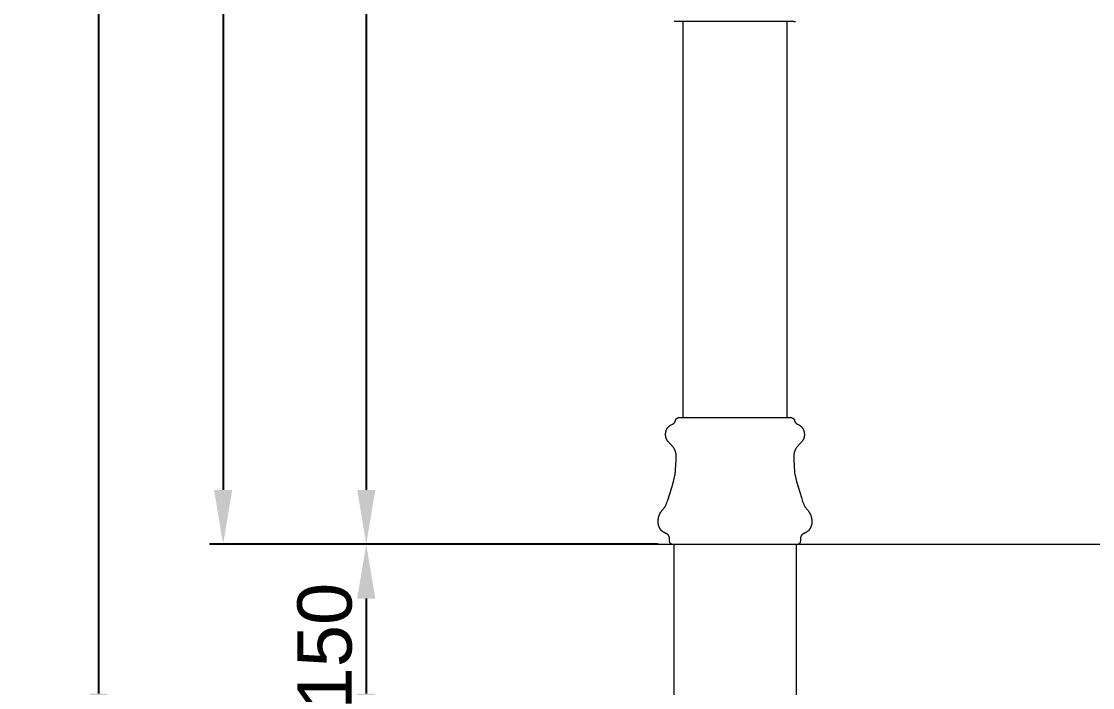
# Model space of a CAD drawing. Header units: millimetres. Extents: x -124 to 15640, y 659 to 4121.
# Drawn here: x -124 to 665, y 2131 to 2622 of the extents above; entities that cross this region are included whole.
import ezdxf

# ---------------------------------------------------------------- set-up
doc = ezdxf.new("R2010")
doc.units = ezdxf.units.MM
doc.layers.add('ZANO_O', color=10, linetype='Continuous', lineweight=0)
doc.layers.add('ZANO_R', color=7, linetype='Continuous', lineweight=0)
doc.styles.add('Arial', font='arial.ttf')
doc.styles.get("Standard").update_dxf_attribs({"font": 'ARIALUNI.TTF'})
doc.dimstyles.new('pl i ang', dxfattribs={"dimtxt": 50, "dimasz": 50, "dimexe": 1.25, "dimexo": 0.625, "dimgap": 10, "dimtad": 1, "dimtoh": 1, "dimtxsty": 'Standard', "dimcen": 2.5, "dimclrd": 1, "dimclre": 1, "dimclrt": 1, "dimadec": 0, "dimazin": 0, "dimtfac": 1, "dimtmove": 0, "dimatfit": 3, "dimfxl": 1, "dimarcsym": 1})

# ---------------------------------------------------------------- blocks, each defined once
blk = doc.blocks.new('*D452')
at = {"layer": 'ZANO_R', "color": 1, "lineweight": -2}
for p, q in [((387.78, 4120.6), (-77.3, 4120.6)), ((-67.3, 4080.6), (-67.3, 2126.6)), ((266.27, 2086.6), (-77.3, 2086.6))]:
    blk.add_line(p, q, dxfattribs=at)
at = {"layer": 'ZANO_R', "color": 1}
for points in [[(-60.64, 4080.6), (-73.97, 4080.6), (-67.3, 4120.6)], [(-73.97, 2126.6), (-60.64, 2126.6), (-67.3, 2086.6)]]:
    blk.add_solid(points, dxfattribs=at)
at = {"layer": 'ZANO_R', "color": 1, "insert": (-97.74, 3103.6), "char_height": 40, "attachment_point": 5, "rotation": 90, "style": 'Arial'}
blk.add_mtext('2034', dxfattribs=at)
blk = doc.blocks.new('*D453')
at = {"layer": 'ZANO_R', "color": 1, "lineweight": -2}
for p, q in [((387.78, 4120.6), (14.49, 4120.6)), ((24.49, 4080.6), (24.49, 2276.6)), ((155.51, 2236.6), (14.49, 2236.6))]:
    blk.add_line(p, q, dxfattribs=at)
at = {"layer": 'ZANO_R', "color": 1}
for points in [[(31.15, 4080.6), (17.82, 4080.6), (24.49, 4120.6)], [(17.82, 2276.6), (31.15, 2276.6), (24.49, 2236.6)]]:
    blk.add_solid(points, dxfattribs=at)
at = {"layer": 'ZANO_R', "color": 1, "insert": (-5.94, 3178.6), "char_height": 40, "attachment_point": 5, "rotation": 90, "style": 'Arial'}
blk.add_mtext('1884', dxfattribs=at)
blk = doc.blocks.new('*D464')
at = {"layer": 'ZANO_R', "color": 1, "lineweight": -2}
for p, q in [((191.29, 3439.6), (119.85, 3439.6)), ((129.85, 3399.6), (129.85, 2276.6)), ((344.84, 2236.6), (119.85, 2236.6))]:
    blk.add_line(p, q, dxfattribs=at)
at = {"layer": 'ZANO_R', "color": 1}
for points in [[(136.51, 3399.6), (123.18, 3399.6), (129.85, 3439.6)], [(123.18, 2276.6), (136.51, 2276.6), (129.85, 2236.6)]]:
    blk.add_solid(points, dxfattribs=at)
at = {"layer": 'ZANO_R', "color": 1, "insert": (99.41, 2838.1), "char_height": 40, "attachment_point": 5, "rotation": 90, "style": 'Arial'}
blk.add_mtext('1203', dxfattribs=at)
blk = doc.blocks.new('*D482')
at = {"layer": 'ZANO_O', "color": 1, "lineweight": -2}
for p, q in [((119.85, 2236.6), (119.85, 2236.6)), ((129.85, 2196.6), (129.85, 2126.6)), ((34.49, 2086.6), (139.85, 2086.6))]:
    blk.add_line(p, q, dxfattribs=at)
at = {"layer": 'ZANO_O', "color": 1}
for points in [[(136.51, 2196.6), (123.18, 2196.6), (129.85, 2236.6)], [(123.18, 2126.6), (136.51, 2126.6), (129.85, 2086.6)]]:
    blk.add_solid(points, dxfattribs=at)
at = {"layer": 'ZANO_O', "color": 1, "insert": (99.42, 2161.6), "char_height": 40, "attachment_point": 5, "rotation": 90, "style": 'Arial'}
blk.add_mtext('150', dxfattribs=at)

msp = doc.modelspace()

# ---------------------------------------------------------------- linework, layer by layer
at = {"layer": 'ZANO_R'}
for p, q in [((444.63, 2621.6), (356.62, 2621.6)), ((363.24, 2329.6), (363.24, 2621.6)), ((439.34, 2621.6), (439.34, 2329.6)), ((444.63, 2621.6), (445.95, 2621.6)), ((356.68, 2326.08), (356.71, 2326.13)), ((356.71, 2326.13), (356.74, 2326.18)), ((356.74, 2326.18), (356.77, 2326.22)), ((356.77, 2326.22), (356.8, 2326.27)), ((356.8, 2326.27), (356.83, 2326.32)), ((356.83, 2326.32), (356.86, 2326.37)), ((356.86, 2326.37), (356.89, 2326.42)), ((356.89, 2326.42), (356.91, 2326.48)), ((356.91, 2326.48), (356.94, 2326.53)), ((356.94, 2326.53), (356.97, 2326.59)), ((356.97, 2326.59), (357.01, 2326.71)), ((357.01, 2326.71), (357.06, 2326.82)), ((357.06, 2326.82), (357.15, 2327.06)), ((357.15, 2327.06), (357.4, 2327.78)), ((357.4, 2327.78), (357.44, 2327.91)), ((357.44, 2327.91), (357.49, 2328.03)), ((357.49, 2328.03), (357.54, 2328.15)), ((357.54, 2328.15), (357.6, 2328.27)), ((357.6, 2328.27), (357.63, 2328.33)), ((357.63, 2328.33), (357.66, 2328.39)), ((357.66, 2328.39), (357.69, 2328.44)), ((357.69, 2328.44), (357.72, 2328.5)), ((357.72, 2328.5), (357.75, 2328.56)), ((357.75, 2328.56), (357.79, 2328.61)), ((357.79, 2328.61), (357.82, 2328.67)), ((357.82, 2328.67), (357.86, 2328.72)), ((357.86, 2328.72), (357.9, 2328.77)), ((357.9, 2328.77), (357.94, 2328.82)), ((357.94, 2328.82), (357.98, 2328.87)), ((357.98, 2328.87), (358.02, 2328.92)), ((358.02, 2328.92), (358.06, 2328.97)), ((358.06, 2328.97), (358.11, 2329.02)), ((358.11, 2329.02), (358.16, 2329.06)), ((358.16, 2329.06), (358.21, 2329.11)), ((358.21, 2329.11), (358.26, 2329.15)), ((358.26, 2329.15), (358.31, 2329.19)), ((358.31, 2329.19), (358.37, 2329.23)), ((358.37, 2329.23), (358.4, 2329.25)), ((358.4, 2329.25), (358.43, 2329.27)), ((358.43, 2329.27), (358.46, 2329.29)), ((358.46, 2329.29), (358.49, 2329.31)), ((358.49, 2329.31), (358.52, 2329.32)), ((358.52, 2329.32), (358.55, 2329.34)), ((358.55, 2329.34), (358.58, 2329.36)), ((358.58, 2329.36), (358.61, 2329.38)), ((358.61, 2329.38), (358.68, 2329.41)), ((358.68, 2329.41), (358.75, 2329.44)), ((358.75, 2329.44), (358.82, 2329.47)), ((358.82, 2329.47), (358.89, 2329.49)), ((358.89, 2329.49), (358.97, 2329.52)), ((358.97, 2329.52), (359.04, 2329.54)), ((359.04, 2329.54), (359.13, 2329.56)), ((359.13, 2329.56), (359.21, 2329.58)), ((359.21, 2329.58), (359.3, 2329.6)), ((359.31, 2329.6), (359.3, 2329.6)), ((359.3, 2329.6), (359.3, 2329.6)), ((359.3, 2329.6), (359.3, 2329.6)), ((359.37, 2329.6), (359.31, 2329.6)), ((359.62, 2329.6), (359.37, 2329.6)), ((360.62, 2329.6), (359.62, 2329.6)), ((364.45, 2329.6), (360.62, 2329.6)), ((376.94, 2329.6), (364.45, 2329.6)), ((403.13, 2329.6), (376.94, 2329.6)), ((443.28, 2329.6), (403.13, 2329.6)), ((443.28, 2329.6), (443.37, 2329.58)), ((443.37, 2329.58), (443.45, 2329.56)), ((443.45, 2329.56), (443.53, 2329.54)), ((443.53, 2329.54), (443.61, 2329.52)), ((443.61, 2329.52), (443.68, 2329.49)), ((443.68, 2329.49), (443.76, 2329.47)), ((443.76, 2329.47), (443.83, 2329.44)), ((443.83, 2329.44), (443.9, 2329.41)), ((443.9, 2329.41), (443.96, 2329.38)), ((443.96, 2329.38), (444, 2329.36)), ((444, 2329.36), (444.03, 2329.34)), ((444.03, 2329.34), (444.06, 2329.32)), ((444.06, 2329.32), (444.09, 2329.31)), ((444.09, 2329.31), (444.12, 2329.29)), ((444.12, 2329.29), (444.15, 2329.27)), ((444.15, 2329.27), (444.18, 2329.25)), ((444.18, 2329.25), (444.21, 2329.23)), ((444.21, 2329.23), (444.26, 2329.19)), ((444.26, 2329.19), (444.32, 2329.15)), ((444.32, 2329.15), (444.37, 2329.11)), ((444.37, 2329.11), (444.42, 2329.06)), ((444.42, 2329.06), (444.46, 2329.02)), ((444.46, 2329.02), (444.51, 2328.97)), ((444.51, 2328.97), (444.56, 2328.92)), ((444.56, 2328.92), (444.6, 2328.87)), ((444.6, 2328.87), (444.64, 2328.82)), ((444.64, 2328.82), (444.68, 2328.77)), ((444.68, 2328.77), (444.72, 2328.72)), ((444.72, 2328.72), (444.75, 2328.67)), ((444.75, 2328.67), (444.79, 2328.61)), ((444.79, 2328.61), (444.82, 2328.56)), ((444.82, 2328.56), (444.86, 2328.5)), ((444.86, 2328.5), (444.89, 2328.44)), ((444.89, 2328.44), (444.92, 2328.39)), ((444.92, 2328.39), (444.95, 2328.33)), ((444.95, 2328.33), (444.98, 2328.27)), ((444.98, 2328.27), (445.03, 2328.15)), ((445.03, 2328.15), (445.08, 2328.03)), ((445.08, 2328.03), (445.13, 2327.91)), ((445.13, 2327.91), (445.18, 2327.78)), ((445.18, 2327.78), (445.43, 2327.06)), ((445.43, 2327.06), (445.51, 2326.82)), ((445.51, 2326.82), (445.56, 2326.71)), ((445.56, 2326.71), (445.61, 2326.59)), ((445.61, 2326.59), (445.64, 2326.53)), ((445.64, 2326.53), (445.66, 2326.48)), ((445.66, 2326.48), (445.69, 2326.42)), ((445.69, 2326.42), (445.72, 2326.37)), ((445.72, 2326.37), (445.75, 2326.32)), ((445.75, 2326.32), (445.77, 2326.27)), ((445.77, 2326.27), (445.8, 2326.22)), ((445.8, 2326.22), (445.84, 2326.18)), ((445.84, 2326.18), (445.87, 2326.13)), ((445.87, 2326.13), (445.9, 2326.08)), ((350.22, 2317.99), (350.24, 2318.3)), ((350.24, 2318.3), (350.28, 2318.61)), ((350.28, 2318.61), (350.32, 2318.92)), ((350.32, 2318.92), (350.37, 2319.23)), ((350.37, 2319.23), (350.44, 2319.53)), ((350.44, 2319.53), (350.51, 2319.83)), ((350.51, 2319.83), (350.55, 2319.98)), ((350.55, 2319.98), (350.6, 2320.13)), ((350.6, 2320.13), (350.64, 2320.28)), ((350.64, 2320.28), (350.69, 2320.43)), ((350.69, 2320.43), (350.74, 2320.57)), ((350.74, 2320.57), (350.8, 2320.72)), ((350.8, 2320.72), (350.85, 2320.86)), ((350.85, 2320.86), (350.91, 2321)), ((350.91, 2321), (350.98, 2321.14)), ((350.98, 2321.14), (351.04, 2321.28)), ((351.04, 2321.28), (351.11, 2321.42)), ((351.11, 2321.42), (351.18, 2321.56)), ((351.18, 2321.56), (351.25, 2321.69)), ((351.25, 2321.69), (351.32, 2321.82)), ((351.32, 2321.82), (351.4, 2321.95)), ((351.4, 2321.95), (351.48, 2322.08)), ((351.48, 2322.08), (351.57, 2322.21)), ((351.57, 2322.21), (351.65, 2322.33)), ((351.65, 2322.33), (351.74, 2322.45)), ((351.74, 2322.45), (351.83, 2322.57)), ((351.83, 2322.57), (351.93, 2322.69)), ((351.93, 2322.69), (352.02, 2322.8)), ((352.02, 2322.8), (352.12, 2322.92)), ((352.12, 2322.92), (352.22, 2323.03)), ((352.22, 2323.03), (352.33, 2323.13)), ((352.33, 2323.13), (352.43, 2323.24)), ((352.43, 2323.24), (352.54, 2323.34)), ((352.54, 2323.34), (352.66, 2323.44)), ((352.66, 2323.44), (352.8, 2323.56)), ((352.8, 2323.56), (352.95, 2323.67)), ((352.95, 2323.67), (353.11, 2323.78)), ((353.11, 2323.78), (353.26, 2323.89)), ((353.26, 2323.89), (353.42, 2323.99)), ((353.42, 2323.99), (353.58, 2324.09)), ((353.58, 2324.09), (353.74, 2324.18)), ((353.74, 2324.18), (353.91, 2324.28)), ((353.91, 2324.28), (354.31, 2324.48)), ((354.31, 2324.48), (355.2, 2324.94)), ((355.2, 2324.94), (355.41, 2325.05)), ((355.41, 2325.05), (355.59, 2325.15)), ((355.59, 2325.15), (355.69, 2325.21)), ((355.69, 2325.21), (355.79, 2325.27)), ((355.79, 2325.27), (355.88, 2325.34)), ((355.88, 2325.34), (355.97, 2325.4)), ((355.97, 2325.4), (356.06, 2325.46)), ((356.06, 2325.46), (356.14, 2325.53)), ((356.14, 2325.53), (356.23, 2325.6)), ((356.23, 2325.6), (356.31, 2325.68)), ((356.31, 2325.68), (356.35, 2325.71)), ((356.35, 2325.71), (356.39, 2325.75)), ((356.39, 2325.75), (356.43, 2325.79)), ((356.43, 2325.79), (356.46, 2325.83)), ((356.46, 2325.83), (356.5, 2325.87)), ((356.5, 2325.87), (356.54, 2325.91)), ((356.54, 2325.91), (356.57, 2325.95)), ((356.57, 2325.95), (356.61, 2326)), ((356.61, 2326), (356.64, 2326.04)), ((356.64, 2326.04), (356.68, 2326.08)), ((445.9, 2326.08), (445.93, 2326.04)), ((445.93, 2326.04), (445.97, 2326)), ((445.97, 2326), (446, 2325.95)), ((446, 2325.95), (446.04, 2325.91)), ((446.04, 2325.91), (446.07, 2325.87)), ((446.07, 2325.87), (446.11, 2325.83)), ((446.11, 2325.83), (446.15, 2325.79)), ((446.15, 2325.79), (446.19, 2325.75)), ((446.19, 2325.75), (446.23, 2325.71)), ((446.23, 2325.71), (446.27, 2325.68)), ((446.27, 2325.68), (446.35, 2325.6)), ((446.35, 2325.6), (446.43, 2325.53)), ((446.43, 2325.53), (446.52, 2325.46)), ((446.52, 2325.46), (446.61, 2325.4)), ((446.61, 2325.4), (446.7, 2325.34)), ((446.7, 2325.34), (446.79, 2325.27)), ((446.79, 2325.27), (446.88, 2325.21)), ((446.88, 2325.21), (446.98, 2325.15)), ((446.98, 2325.15), (447.17, 2325.05)), ((447.17, 2325.05), (447.38, 2324.94)), ((447.38, 2324.94), (448.27, 2324.48)), ((448.27, 2324.48), (448.67, 2324.28)), ((448.67, 2324.28), (448.83, 2324.18)), ((448.83, 2324.18), (448.99, 2324.09)), ((448.99, 2324.09), (449.15, 2323.99)), ((449.15, 2323.99), (449.31, 2323.89)), ((449.31, 2323.89), (449.47, 2323.78)), ((449.47, 2323.78), (449.62, 2323.67)), ((449.62, 2323.67), (449.77, 2323.56)), ((449.77, 2323.56), (449.92, 2323.44)), ((449.92, 2323.44), (450.03, 2323.34)), ((450.03, 2323.34), (450.14, 2323.24)), ((450.14, 2323.24), (450.25, 2323.13)), ((450.25, 2323.13), (450.35, 2323.03)), ((450.35, 2323.03), (450.45, 2322.92)), ((450.45, 2322.92), (450.55, 2322.8)), ((450.55, 2322.8), (450.65, 2322.69)), ((450.65, 2322.69), (450.74, 2322.57)), ((450.74, 2322.57), (450.83, 2322.45)), ((450.83, 2322.45), (450.92, 2322.33)), ((450.92, 2322.33), (451.01, 2322.21)), ((451.01, 2322.21), (451.09, 2322.08)), ((451.09, 2322.08), (451.17, 2321.95)), ((451.17, 2321.95), (451.25, 2321.82)), ((451.25, 2321.82), (451.33, 2321.69)), ((451.33, 2321.69), (451.4, 2321.56)), ((451.4, 2321.56), (451.47, 2321.42)), ((451.47, 2321.42), (451.53, 2321.28)), ((451.53, 2321.28), (451.6, 2321.14)), ((451.6, 2321.14), (451.66, 2321)), ((451.66, 2321), (451.72, 2320.86)), ((451.72, 2320.86), (451.78, 2320.72)), ((451.78, 2320.72), (451.83, 2320.57)), ((451.83, 2320.57), (451.88, 2320.43)), ((451.88, 2320.43), (451.93, 2320.28)), ((451.93, 2320.28), (451.98, 2320.13)), ((451.98, 2320.13), (452.02, 2319.98)), ((452.02, 2319.98), (452.06, 2319.83)), ((452.06, 2319.83), (452.14, 2319.53)), ((452.14, 2319.53), (452.2, 2319.23)), ((452.2, 2319.23), (452.26, 2318.92)), ((452.26, 2318.92), (452.3, 2318.61)), ((452.3, 2318.61), (452.33, 2318.3)), ((452.33, 2318.3), (452.36, 2317.99)), ((350.2, 2317.68), (350.22, 2317.99)), ((350.2, 2317.37), (350.2, 2317.68)), ((350.21, 2317.06), (350.2, 2317.37)), ((350.22, 2316.76), (350.21, 2317.06)), ((350.25, 2316.45), (350.22, 2316.76)), ((350.29, 2316.16), (350.25, 2316.45)), ((350.33, 2315.86), (350.29, 2316.16)), ((350.36, 2315.71), (350.33, 2315.86)), ((350.39, 2315.57), (350.36, 2315.71)), ((350.42, 2315.43), (350.39, 2315.57)), ((350.45, 2315.28), (350.42, 2315.43)), ((350.49, 2315.14), (350.45, 2315.28)), ((350.53, 2315), (350.49, 2315.14)), ((350.57, 2314.87), (350.53, 2315)), ((350.61, 2314.73), (350.57, 2314.87)), ((350.66, 2314.6), (350.61, 2314.73)), ((350.71, 2314.46), (350.66, 2314.6)), ((350.75, 2314.35), (350.71, 2314.46)), ((350.8, 2314.24), (350.75, 2314.35)), ((350.84, 2314.12), (350.8, 2314.24)), ((350.89, 2314.01), (350.84, 2314.12)), ((351, 2313.8), (350.89, 2314.01)), ((351.11, 2313.58), (351, 2313.8)), ((351.23, 2313.38), (351.11, 2313.58)), ((351.35, 2313.17), (351.23, 2313.38)), ((351.48, 2312.97), (351.35, 2313.17)), ((351.61, 2312.78), (351.48, 2312.97)), ((351.75, 2312.59), (351.61, 2312.78)), ((351.89, 2312.4), (351.75, 2312.59)), ((352.03, 2312.22), (351.89, 2312.4)), ((352.18, 2312.03), (352.03, 2312.22)), ((352.49, 2311.68), (352.18, 2312.03)), ((352.81, 2311.33), (352.49, 2311.68)), ((354.8, 2309.28), (352.81, 2311.33)), ((449.76, 2311.33), (447.77, 2309.28)), ((450.08, 2311.68), (449.76, 2311.33)), ((450.39, 2312.03), (450.08, 2311.68)), ((450.54, 2312.22), (450.39, 2312.03)), ((450.69, 2312.4), (450.54, 2312.22)), ((450.83, 2312.59), (450.69, 2312.4)), ((450.97, 2312.78), (450.83, 2312.59)), ((451.1, 2312.97), (450.97, 2312.78)), ((451.23, 2313.17), (451.1, 2312.97)), ((451.35, 2313.38), (451.23, 2313.17)), ((451.47, 2313.58), (451.35, 2313.38)), ((451.58, 2313.8), (451.47, 2313.58)), ((451.68, 2314.01), (451.58, 2313.8)), ((451.73, 2314.12), (451.68, 2314.01)), ((451.78, 2314.24), (451.73, 2314.12)), ((451.83, 2314.35), (451.78, 2314.24)), ((451.87, 2314.46), (451.83, 2314.35)), ((451.92, 2314.6), (451.87, 2314.46)), ((451.96, 2314.73), (451.92, 2314.6)), ((452.01, 2314.87), (451.96, 2314.73)), ((452.05, 2315), (452.01, 2314.87)), ((452.09, 2315.14), (452.05, 2315)), ((452.12, 2315.28), (452.09, 2315.14)), ((452.16, 2315.43), (452.12, 2315.28)), ((452.19, 2315.57), (452.16, 2315.43)), ((452.22, 2315.71), (452.19, 2315.57)), ((452.24, 2315.86), (452.22, 2315.71)), ((452.29, 2316.16), (452.24, 2315.86)), ((452.33, 2316.45), (452.29, 2316.16)), ((452.35, 2316.76), (452.33, 2316.45)), ((452.37, 2317.06), (452.35, 2316.76)), ((452.36, 2317.99), (452.37, 2317.68)), ((452.37, 2317.68), (452.37, 2317.37)), ((452.37, 2317.37), (452.37, 2317.06)), ((355.12, 2308.92), (354.8, 2309.28)), ((355.43, 2308.56), (355.12, 2308.92)), ((355.63, 2308.31), (355.43, 2308.56)), ((355.82, 2308.05), (355.63, 2308.31)), ((356, 2307.8), (355.82, 2308.05)), ((356.18, 2307.53), (356, 2307.8)), ((356.35, 2307.26), (356.18, 2307.53)), ((356.51, 2306.99), (356.35, 2307.26)), ((356.67, 2306.72), (356.51, 2306.99)), ((356.81, 2306.44), (356.67, 2306.72)), ((356.95, 2306.15), (356.81, 2306.44)), ((357.08, 2305.87), (356.95, 2306.15)), ((357.21, 2305.57), (357.08, 2305.87)), ((357.32, 2305.28), (357.21, 2305.57)), ((357.43, 2304.98), (357.32, 2305.28)), ((357.52, 2304.68), (357.43, 2304.98)), ((357.61, 2304.38), (357.52, 2304.68)), ((357.68, 2304.08), (357.61, 2304.38)), ((357.72, 2303.91), (357.68, 2304.08)), ((357.76, 2303.74), (357.72, 2303.91)), ((357.82, 2303.4), (357.76, 2303.74)), ((357.87, 2303.05), (357.82, 2303.4)), ((357.91, 2302.71), (357.87, 2303.05)), ((357.94, 2302.37), (357.91, 2302.71)), ((444.67, 2302.71), (444.63, 2302.37)), ((444.71, 2303.05), (444.67, 2302.71)), ((444.76, 2303.4), (444.71, 2303.05)), ((444.82, 2303.74), (444.76, 2303.4)), ((444.85, 2303.91), (444.82, 2303.74)), ((444.89, 2304.08), (444.85, 2303.91)), ((444.97, 2304.38), (444.89, 2304.08)), ((445.05, 2304.68), (444.97, 2304.38)), ((445.15, 2304.98), (445.05, 2304.68)), ((445.25, 2305.28), (445.15, 2304.98)), ((445.37, 2305.57), (445.25, 2305.28)), ((445.49, 2305.87), (445.37, 2305.57)), ((445.62, 2306.15), (445.49, 2305.87)), ((445.76, 2306.44), (445.62, 2306.15)), ((445.91, 2306.72), (445.76, 2306.44)), ((446.06, 2306.99), (445.91, 2306.72)), ((446.23, 2307.26), (446.06, 2306.99)), ((446.4, 2307.53), (446.23, 2307.26)), ((446.57, 2307.8), (446.4, 2307.53)), ((446.76, 2308.05), (446.57, 2307.8)), ((446.95, 2308.31), (446.76, 2308.05)), ((447.14, 2308.56), (446.95, 2308.31)), ((447.45, 2308.92), (447.14, 2308.56)), ((447.77, 2309.28), (447.45, 2308.92)), ((357.56, 2291.39), (357.92, 2298.72)), ((357.92, 2298.72), (357.98, 2299.99)), ((357.96, 2302.02), (357.94, 2302.37)), ((357.98, 2301.68), (357.96, 2302.02)), ((357.99, 2301.34), (357.98, 2301.68)), ((357.98, 2299.99), (357.99, 2300.66)), ((357.99, 2300.66), (357.99, 2301.34)), ((444.59, 2301.68), (444.58, 2301.34)), ((444.58, 2301.34), (444.58, 2300.66)), ((444.58, 2300.66), (444.6, 2299.99)), ((444.61, 2302.02), (444.59, 2301.68)), ((444.6, 2299.99), (444.93, 2292.83)), ((444.63, 2302.37), (444.61, 2302.02)), ((356.81, 2286.15), (357.03, 2287.18)), ((357.03, 2287.18), (357.16, 2287.91)), ((357.16, 2287.91), (357.27, 2288.61)), ((357.27, 2288.61), (357.36, 2289.31)), ((357.36, 2289.31), (357.44, 2290)), ((357.44, 2290), (357.56, 2291.39)), ((444.93, 2292.83), (445.02, 2291.39)), ((445.02, 2291.39), (445.14, 2290)), ((445.14, 2290), (445.21, 2289.31)), ((445.21, 2289.31), (445.31, 2288.61)), ((445.31, 2288.61), (445.42, 2287.91)), ((445.42, 2287.91), (445.55, 2287.18)), ((445.55, 2287.18), (445.76, 2286.15)), ((354.7, 2278.45), (355.97, 2282.8)), ((355.97, 2282.8), (356.56, 2285.07)), ((356.56, 2285.07), (356.81, 2286.15)), ((445.76, 2286.15), (446.01, 2285.07)), ((446.01, 2285.07), (446.61, 2282.8)), ((446.61, 2282.8), (450.18, 2270.92)), ((351.81, 2269.06), (354.7, 2278.45)), ((450.18, 2270.92), (450.77, 2269.06)), ((348.58, 2262.67), (348.92, 2263.1)), ((348.92, 2263.1), (349.09, 2263.32)), ((349.09, 2263.32), (349.25, 2263.54)), ((349.25, 2263.54), (349.39, 2263.75)), ((349.39, 2263.75), (349.53, 2263.96)), ((349.53, 2263.96), (349.67, 2264.17)), ((349.67, 2264.17), (349.8, 2264.39)), ((349.8, 2264.39), (350.05, 2264.83)), ((350.05, 2264.83), (350.29, 2265.28)), ((350.29, 2265.28), (350.51, 2265.74)), ((350.51, 2265.74), (350.73, 2266.2)), ((350.73, 2266.2), (350.93, 2266.67)), ((350.93, 2266.67), (351.12, 2267.15)), ((351.12, 2267.15), (351.48, 2268.1)), ((351.48, 2268.1), (351.81, 2269.06)), ((450.77, 2269.06), (451.1, 2268.1)), ((451.1, 2268.1), (451.45, 2267.15)), ((451.45, 2267.15), (451.64, 2266.67)), ((451.64, 2266.67), (451.85, 2266.2)), ((451.85, 2266.2), (452.06, 2265.74)), ((452.06, 2265.74), (452.29, 2265.28)), ((452.29, 2265.28), (452.52, 2264.83)), ((452.52, 2264.83), (452.78, 2264.39)), ((452.78, 2264.39), (452.91, 2264.17)), ((452.91, 2264.17), (453.04, 2263.96)), ((453.04, 2263.96), (453.18, 2263.75)), ((453.18, 2263.75), (453.33, 2263.54)), ((453.33, 2263.54), (453.49, 2263.32)), ((453.49, 2263.32), (453.65, 2263.1)), ((453.65, 2263.1), (453.99, 2262.67)), ((344.8, 2255.02), (344.86, 2255.41)), ((344.86, 2255.41), (344.92, 2255.79)), ((344.92, 2255.79), (345, 2256.18)), ((345, 2256.18), (345.09, 2256.56)), ((345.09, 2256.56), (345.22, 2257.03)), ((345.22, 2257.03), (345.28, 2257.27)), ((345.28, 2257.27), (345.36, 2257.5)), ((345.36, 2257.5), (345.43, 2257.73)), ((345.43, 2257.73), (345.51, 2257.96)), ((345.51, 2257.96), (345.6, 2258.18)), ((345.6, 2258.18), (345.69, 2258.41)), ((345.69, 2258.41), (345.78, 2258.63)), ((345.78, 2258.63), (345.88, 2258.85)), ((345.88, 2258.85), (345.98, 2259.07)), ((345.98, 2259.07), (346.09, 2259.28)), ((346.09, 2259.28), (346.2, 2259.49)), ((346.2, 2259.49), (346.32, 2259.7)), ((346.32, 2259.7), (346.44, 2259.91)), ((346.44, 2259.91), (346.57, 2260.11)), ((346.57, 2260.11), (346.72, 2260.33)), ((346.72, 2260.33), (346.87, 2260.55)), ((346.87, 2260.55), (347.03, 2260.77)), ((347.03, 2260.77), (347.2, 2260.99)), ((347.2, 2260.99), (347.54, 2261.41)), ((347.54, 2261.41), (348.58, 2262.67)), ((453.99, 2262.67), (455.04, 2261.41)), ((455.04, 2261.41), (455.38, 2260.99)), ((455.38, 2260.99), (455.54, 2260.77)), ((455.54, 2260.77), (455.7, 2260.55)), ((455.7, 2260.55), (455.86, 2260.33)), ((455.86, 2260.33), (456.01, 2260.11)), ((456.01, 2260.11), (456.13, 2259.91)), ((456.13, 2259.91), (456.25, 2259.7)), ((456.25, 2259.7), (456.37, 2259.49)), ((456.37, 2259.49), (456.48, 2259.28)), ((456.48, 2259.28), (456.59, 2259.07)), ((456.59, 2259.07), (456.69, 2258.85)), ((456.69, 2258.85), (456.79, 2258.63)), ((456.79, 2258.63), (456.89, 2258.41)), ((456.89, 2258.41), (456.98, 2258.18)), ((456.98, 2258.18), (457.06, 2257.96)), ((457.06, 2257.96), (457.14, 2257.73)), ((457.14, 2257.73), (457.22, 2257.5)), ((457.22, 2257.5), (457.29, 2257.27)), ((457.29, 2257.27), (457.36, 2257.03)), ((457.36, 2257.03), (457.48, 2256.56)), ((457.48, 2256.56), (457.57, 2256.18)), ((457.57, 2256.18), (457.65, 2255.79)), ((457.65, 2255.79), (457.72, 2255.41)), ((457.72, 2255.41), (457.77, 2255.02)), ((344.69, 2253.45), (344.7, 2253.84)), ((344.69, 2253.06), (344.69, 2253.45)), ((344.71, 2252.67), (344.69, 2253.06)), ((344.7, 2253.84), (344.72, 2254.24)), ((344.74, 2252.28), (344.71, 2252.67)), ((344.72, 2254.24), (344.76, 2254.63)), ((344.78, 2251.89), (344.74, 2252.28)), ((344.76, 2254.63), (344.8, 2255.02)), ((344.81, 2251.7), (344.78, 2251.89)), ((344.84, 2251.51), (344.81, 2251.7)), ((344.87, 2251.31), (344.84, 2251.51)), ((344.91, 2251.12), (344.87, 2251.31)), ((344.95, 2250.93), (344.91, 2251.12)), ((344.99, 2250.74), (344.95, 2250.93)), ((345.04, 2250.55), (344.99, 2250.74)), ((345.09, 2250.36), (345.04, 2250.55)), ((345.19, 2250.04), (345.09, 2250.36)), ((345.3, 2249.72), (345.19, 2250.04)), ((345.36, 2249.56), (345.3, 2249.72)), ((345.42, 2249.4), (345.36, 2249.56)), ((345.48, 2249.24), (345.42, 2249.4)), ((345.55, 2249.09), (345.48, 2249.24)), ((345.62, 2248.93), (345.55, 2249.09)), ((345.69, 2248.78), (345.62, 2248.93)), ((345.76, 2248.63), (345.69, 2248.78)), ((345.84, 2248.48), (345.76, 2248.63)), ((345.92, 2248.33), (345.84, 2248.48)), ((346.01, 2248.18), (345.92, 2248.33)), ((346.1, 2248.04), (346.01, 2248.18)), ((346.19, 2247.9), (346.1, 2248.04)), ((346.28, 2247.76), (346.19, 2247.9)), ((346.37, 2247.62), (346.28, 2247.76)), ((346.47, 2247.48), (346.37, 2247.62)), ((346.58, 2247.34), (346.47, 2247.48)), ((346.68, 2247.21), (346.58, 2247.34)), ((456, 2247.34), (455.89, 2247.21)), ((456.1, 2247.48), (456, 2247.34)), ((456.2, 2247.62), (456.1, 2247.48)), ((456.3, 2247.76), (456.2, 2247.62)), ((456.39, 2247.9), (456.3, 2247.76)), ((456.48, 2248.04), (456.39, 2247.9)), ((456.57, 2248.18), (456.48, 2248.04)), ((456.65, 2248.33), (456.57, 2248.18)), ((456.73, 2248.48), (456.65, 2248.33)), ((456.81, 2248.63), (456.73, 2248.48)), ((456.89, 2248.78), (456.81, 2248.63)), ((456.96, 2248.93), (456.89, 2248.78)), ((457.03, 2249.09), (456.96, 2248.93)), ((457.09, 2249.24), (457.03, 2249.09)), ((457.16, 2249.4), (457.09, 2249.24)), ((457.22, 2249.56), (457.16, 2249.4)), ((457.28, 2249.72), (457.22, 2249.56)), ((457.39, 2250.04), (457.28, 2249.72)), ((457.48, 2250.36), (457.39, 2250.04)), ((457.53, 2250.55), (457.48, 2250.36)), ((457.58, 2250.74), (457.53, 2250.55)), ((457.63, 2250.93), (457.58, 2250.74)), ((457.67, 2251.12), (457.63, 2250.93)), ((457.7, 2251.31), (457.67, 2251.12)), ((457.74, 2251.51), (457.7, 2251.31)), ((457.77, 2251.7), (457.74, 2251.51)), ((457.77, 2255.02), (457.82, 2254.63)), ((457.79, 2251.89), (457.77, 2251.7)), ((457.84, 2252.28), (457.79, 2251.89)), ((457.82, 2254.63), (457.85, 2254.24)), ((457.86, 2252.67), (457.84, 2252.28)), ((457.85, 2254.24), (457.87, 2253.84)), ((457.88, 2253.06), (457.86, 2252.67)), ((457.87, 2253.84), (457.88, 2253.45)), ((457.88, 2253.45), (457.88, 2253.06)), ((346.79, 2247.08), (346.68, 2247.21)), ((346.9, 2246.95), (346.79, 2247.08)), ((347.02, 2246.83), (346.9, 2246.95)), ((347.13, 2246.71), (347.02, 2246.83)), ((347.25, 2246.59), (347.13, 2246.71)), ((347.38, 2246.47), (347.25, 2246.59)), ((347.51, 2246.35), (347.38, 2246.47)), ((347.64, 2246.24), (347.51, 2246.35)), ((347.77, 2246.14), (347.64, 2246.24)), ((347.91, 2246.03), (347.77, 2246.14)), ((348.05, 2245.93), (347.91, 2246.03)), ((348.21, 2245.82), (348.05, 2245.93)), ((348.37, 2245.71), (348.21, 2245.82)), ((348.53, 2245.61), (348.37, 2245.71)), ((348.7, 2245.51), (348.53, 2245.61)), ((349.05, 2245.32), (348.7, 2245.51)), ((350.44, 2244.59), (349.05, 2245.32)), ((350.78, 2244.4), (350.44, 2244.59)), ((350.94, 2244.31), (350.78, 2244.4)), ((351.09, 2244.22), (350.94, 2244.31)), ((351.25, 2244.12), (351.09, 2244.22)), ((351.4, 2244.02), (351.25, 2244.12)), ((351.54, 2243.91), (351.4, 2244.02)), ((351.69, 2243.8), (351.54, 2243.91)), ((351.76, 2243.75), (351.69, 2243.8)), ((351.82, 2243.69), (351.76, 2243.75)), ((351.89, 2243.63), (351.82, 2243.69)), ((351.96, 2243.57), (351.89, 2243.63)), ((352.02, 2243.51), (351.96, 2243.57)), ((352.09, 2243.45), (352.02, 2243.51)), ((352.15, 2243.38), (352.09, 2243.45)), ((352.21, 2243.31), (352.15, 2243.38)), ((352.27, 2243.25), (352.21, 2243.31)), ((352.32, 2243.18), (352.27, 2243.25)), ((352.38, 2243.11), (352.32, 2243.18)), ((352.43, 2243.03), (352.38, 2243.11)), ((352.48, 2242.96), (352.43, 2243.03)), ((352.53, 2242.88), (352.48, 2242.96)), ((352.58, 2242.8), (352.53, 2242.88)), ((352.62, 2242.72), (352.58, 2242.8)), ((352.66, 2242.64), (352.62, 2242.72)), ((352.7, 2242.56), (352.66, 2242.64)), ((352.74, 2242.47), (352.7, 2242.56)), ((352.77, 2242.38), (352.74, 2242.47)), ((352.81, 2242.29), (352.77, 2242.38)), ((352.84, 2242.19), (352.81, 2242.29)), ((352.87, 2242.09), (352.84, 2242.19)), ((352.89, 2241.99), (352.87, 2242.09)), ((352.92, 2241.88), (352.89, 2241.99)), ((352.94, 2241.78), (352.92, 2241.88)), ((352.96, 2241.67), (352.94, 2241.78)), ((352.97, 2241.57), (352.96, 2241.67)), ((353, 2241.36), (352.97, 2241.57)), ((353.02, 2241.15), (353, 2241.36)), ((353.05, 2240.73), (353.02, 2241.15)), ((353.12, 2239.39), (353.05, 2240.73)), ((353.14, 2239.16), (353.12, 2239.39)), ((449.45, 2239.39), (449.44, 2239.16)), ((449.52, 2240.73), (449.45, 2239.39)), ((449.55, 2241.15), (449.52, 2240.73)), ((449.57, 2241.36), (449.55, 2241.15)), ((449.6, 2241.57), (449.57, 2241.36)), ((449.62, 2241.67), (449.6, 2241.57)), ((449.64, 2241.78), (449.62, 2241.67)), ((449.66, 2241.88), (449.64, 2241.78)), ((449.68, 2241.99), (449.66, 2241.88)), ((449.71, 2242.09), (449.68, 2241.99)), ((449.74, 2242.19), (449.71, 2242.09)), ((449.77, 2242.29), (449.74, 2242.19)), ((449.8, 2242.38), (449.77, 2242.29)), ((449.84, 2242.47), (449.8, 2242.38)), ((449.87, 2242.56), (449.84, 2242.47)), ((449.91, 2242.64), (449.87, 2242.56)), ((449.96, 2242.72), (449.91, 2242.64)), ((450, 2242.8), (449.96, 2242.72)), ((450.05, 2242.88), (450, 2242.8)), ((450.09, 2242.96), (450.05, 2242.88)), ((450.14, 2243.03), (450.09, 2242.96)), ((450.2, 2243.11), (450.14, 2243.03)), ((450.25, 2243.18), (450.2, 2243.11)), ((450.31, 2243.25), (450.25, 2243.18)), ((450.37, 2243.31), (450.31, 2243.25)), ((450.43, 2243.38), (450.37, 2243.31)), ((450.49, 2243.45), (450.43, 2243.38)), ((450.55, 2243.51), (450.49, 2243.45)), ((450.62, 2243.57), (450.55, 2243.51)), ((450.68, 2243.63), (450.62, 2243.57)), ((450.75, 2243.69), (450.68, 2243.63)), ((450.82, 2243.75), (450.75, 2243.69)), ((450.89, 2243.8), (450.82, 2243.75)), ((451.03, 2243.91), (450.89, 2243.8)), ((451.18, 2244.02), (451.03, 2243.91)), ((451.33, 2244.12), (451.18, 2244.02)), ((451.48, 2244.22), (451.33, 2244.12)), ((451.64, 2244.31), (451.48, 2244.22)), ((451.79, 2244.4), (451.64, 2244.31)), ((452.13, 2244.59), (451.79, 2244.4)), ((453.53, 2245.32), (452.13, 2244.59)), ((453.87, 2245.51), (453.53, 2245.32)), ((454.04, 2245.61), (453.87, 2245.51)), ((454.21, 2245.71), (454.04, 2245.61)), ((454.37, 2245.82), (454.21, 2245.71)), ((454.53, 2245.93), (454.37, 2245.82)), ((454.67, 2246.03), (454.53, 2245.93)), ((454.81, 2246.14), (454.67, 2246.03)), ((454.94, 2246.24), (454.81, 2246.14)), ((455.07, 2246.35), (454.94, 2246.24)), ((455.2, 2246.47), (455.07, 2246.35)), ((455.32, 2246.59), (455.2, 2246.47)), ((455.44, 2246.71), (455.32, 2246.59)), ((455.56, 2246.83), (455.44, 2246.71)), ((455.67, 2246.95), (455.56, 2246.83)), ((455.79, 2247.08), (455.67, 2246.95)), ((455.89, 2247.21), (455.79, 2247.08)), ((85.66, 2236.6), (2425.27, 2236.6)), ((151.29, 2236.6), (651.29, 2236.6)), ((353.16, 2238.95), (353.14, 2239.16)), ((353.18, 2238.74), (353.16, 2238.95)), ((353.21, 2238.53), (353.18, 2238.74)), ((353.23, 2238.43), (353.21, 2238.53)), ((353.25, 2238.33), (353.23, 2238.43)), ((353.28, 2238.23), (353.25, 2238.33)), ((353.3, 2238.13), (353.28, 2238.23)), ((353.33, 2238.04), (353.3, 2238.13)), ((353.36, 2237.94), (353.33, 2238.04)), ((353.39, 2237.85), (353.36, 2237.94)), ((353.42, 2237.76), (353.39, 2237.85)), ((353.44, 2237.72), (353.42, 2237.76)), ((353.46, 2237.68), (353.44, 2237.72)), ((353.48, 2237.64), (353.46, 2237.68)), ((353.5, 2237.59), (353.48, 2237.64)), ((353.52, 2237.55), (353.5, 2237.59)), ((353.54, 2237.51), (353.52, 2237.55)), ((353.56, 2237.47), (353.54, 2237.51)), ((353.59, 2237.43), (353.56, 2237.47)), ((353.61, 2237.39), (353.59, 2237.43)), ((353.63, 2237.36), (353.61, 2237.39)), ((353.66, 2237.32), (353.63, 2237.36)), ((353.69, 2237.28), (353.66, 2237.32)), ((353.71, 2237.25), (353.69, 2237.28)), ((353.74, 2237.21), (353.71, 2237.25)), ((353.77, 2237.18), (353.74, 2237.21)), ((353.8, 2237.14), (353.77, 2237.18)), ((353.83, 2237.11), (353.8, 2237.14)), ((353.87, 2237.08), (353.83, 2237.11)), ((353.9, 2237.05), (353.87, 2237.08)), ((353.93, 2237.02), (353.9, 2237.05)), ((353.97, 2236.99), (353.93, 2237.02)), ((354, 2236.96), (353.97, 2236.99)), ((354.04, 2236.93), (354, 2236.96)), ((354.08, 2236.9), (354.04, 2236.93)), ((354.12, 2236.88), (354.08, 2236.9)), ((354.16, 2236.85), (354.12, 2236.88)), ((354.2, 2236.83), (354.16, 2236.85)), ((354.24, 2236.8), (354.2, 2236.83)), ((354.28, 2236.78), (354.24, 2236.8)), ((354.33, 2236.76), (354.28, 2236.78)), ((354.38, 2236.74), (354.33, 2236.76)), ((354.42, 2236.72), (354.38, 2236.74)), ((354.47, 2236.7), (354.42, 2236.72)), ((354.52, 2236.68), (354.47, 2236.7)), ((354.57, 2236.67), (354.52, 2236.68)), ((354.62, 2236.65), (354.57, 2236.67)), ((354.67, 2236.64), (354.62, 2236.65)), ((354.73, 2236.62), (354.67, 2236.64)), ((354.78, 2236.61), (354.73, 2236.62)), ((354.84, 2236.6), (354.78, 2236.61)), ((356.29, 2236.6), (356.29, 2156.6)), ((446.29, 2236.6), (446.29, 2156.6)), ((447.79, 2236.61), (447.73, 2236.6)), ((447.85, 2236.62), (447.79, 2236.61)), ((447.9, 2236.64), (447.85, 2236.62)), ((447.95, 2236.65), (447.9, 2236.64)), ((448.01, 2236.67), (447.95, 2236.65)), ((448.06, 2236.68), (448.01, 2236.67)), ((448.1, 2236.7), (448.06, 2236.68)), ((448.15, 2236.72), (448.1, 2236.7)), ((448.2, 2236.74), (448.15, 2236.72)), ((448.25, 2236.76), (448.2, 2236.74)), ((448.29, 2236.78), (448.25, 2236.76)), ((448.33, 2236.8), (448.29, 2236.78)), ((448.38, 2236.83), (448.33, 2236.8)), ((448.42, 2236.85), (448.38, 2236.83)), ((448.46, 2236.88), (448.42, 2236.85)), ((448.5, 2236.9), (448.46, 2236.88)), ((448.53, 2236.93), (448.5, 2236.9)), ((448.57, 2236.96), (448.53, 2236.93)), ((448.61, 2236.99), (448.57, 2236.96)), ((448.64, 2237.02), (448.61, 2236.99)), ((448.68, 2237.05), (448.64, 2237.02)), ((448.71, 2237.08), (448.68, 2237.05)), ((448.74, 2237.11), (448.71, 2237.08)), ((448.77, 2237.14), (448.74, 2237.11)), ((448.8, 2237.18), (448.77, 2237.14)), ((448.83, 2237.21), (448.8, 2237.18)), ((448.86, 2237.25), (448.83, 2237.21)), ((448.89, 2237.28), (448.86, 2237.25)), ((448.91, 2237.32), (448.89, 2237.28)), ((448.94, 2237.36), (448.91, 2237.32)), ((448.97, 2237.39), (448.94, 2237.36)), ((448.99, 2237.43), (448.97, 2237.39)), ((449.01, 2237.47), (448.99, 2237.43)), ((449.04, 2237.51), (449.01, 2237.47)), ((449.06, 2237.55), (449.04, 2237.51)), ((449.08, 2237.59), (449.06, 2237.55)), ((449.1, 2237.64), (449.08, 2237.59)), ((449.12, 2237.68), (449.1, 2237.64)), ((449.14, 2237.72), (449.12, 2237.68)), ((449.15, 2237.76), (449.14, 2237.72)), ((449.19, 2237.85), (449.15, 2237.76)), ((449.22, 2237.94), (449.19, 2237.85)), ((449.25, 2238.04), (449.22, 2237.94)), ((449.28, 2238.13), (449.25, 2238.04)), ((449.3, 2238.23), (449.28, 2238.13)), ((449.32, 2238.33), (449.3, 2238.23)), ((449.34, 2238.43), (449.32, 2238.33)), ((449.36, 2238.53), (449.34, 2238.43)), ((449.39, 2238.74), (449.36, 2238.53)), ((449.42, 2238.95), (449.39, 2238.74)), ((449.44, 2239.16), (449.42, 2238.95)), ((356.29, 2156.6), (356.29, 2094.6)), ((446.29, 2156.6), (446.29, 2094.6))]:
    msp.add_line(p, q, dxfattribs=at)

# ---------------------------------------------------------------- dimensions: what is measured, and where the dimension line sits
at = {"layer": 'ZANO_O'}
dim = msp.add_linear_dim(base=(129.85, 2086.6), p1=(129.85, 2236.6), p2=(24.49, 2086.6), angle=90, dimstyle='pl i ang', override={"dimtxt": 40, "dimasz": 40, "dimexe": 10, "dimexo": 10, "dimtoh": 0, "dimdec": 0, "dimtxsty": 'Arial', "dimtdec": 0, "dimtmove": 1}, dxfattribs=at)
dim.commit()
dim.dimension.update_dxf_attribs({"geometry": '*D482', "text_midpoint": (99.42, 2161.6)})
at = {"layer": 'ZANO_R'}
for base, p1, p2, picture, middle in [((-67.3, 2086.6), (397.78, 4120.6), (276.27, 2086.6), '*D452', (-97.74, 3103.6)), ((24.49, 2236.6), (397.78, 4120.6), (165.51, 2236.6), '*D453', (-5.94, 3178.6)), ((129.85, 2236.6), (201.29, 3439.6), (354.84, 2236.6), '*D464', (99.41, 2838.1))]:
    dim = msp.add_linear_dim(base=base, p1=p1, p2=p2, angle=90, dimstyle='pl i ang', override={"dimtxt": 40, "dimasz": 40, "dimexe": 10, "dimexo": 10, "dimtoh": 0, "dimdec": 0, "dimtxsty": 'Arial', "dimtdec": 0, "dimtmove": 1}, dxfattribs=at)
    dim.commit()
    dim.dimension.update_dxf_attribs({"geometry": picture, "text_midpoint": middle})

doc.saveas('drawing.dxf')
